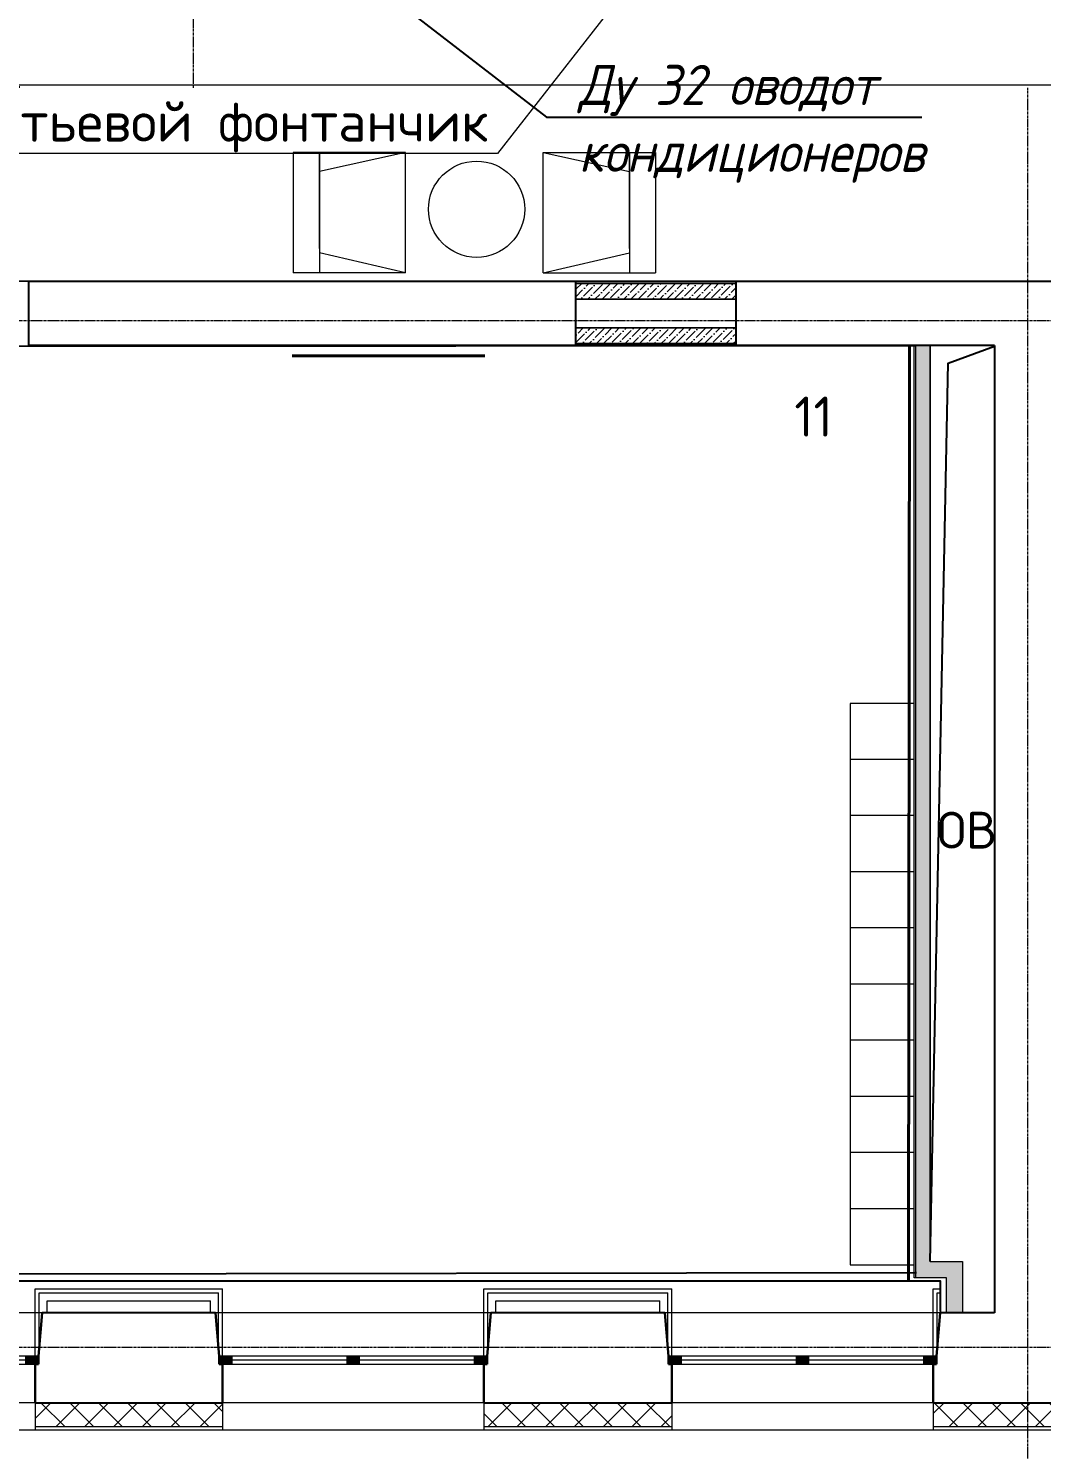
# Model space of a CAD drawing. Header units: millimetres. Extents: x -10178924 to 11692288, y -947381 to 58396.
# Drawn here: x 837752 to 844068, y -922879 to -914020 of the extents above; entities that cross this region are included whole.
import ezdxf
from ezdxf import colors
from ezdxf.entities.mleader import LeaderData, LeaderLine
from ezdxf.math import Vec2, Vec3

# ---------------------------------------------------------------- set-up
doc = ezdxf.new("R2010")
doc.units = ezdxf.units.MM
doc.linetypes.add('ADSK_Штрих_ш3 п1_5', pattern=[4.5, 3, -1.5])
doc.linetypes.add('осевая', pattern=[50.8, 31.75, -6.35, 6.35, -6.35])
for name, color, linetype, lineweight in [('0. Подпись', 194, 'Continuous', 18), ('PDF _Разрезы', 7, 'Continuous', 9), ('Отделка СТЕН', 6, 'Continuous', 13), ('Перегородки пеноблок', 40, 'Continuous', 9), ('Перегородки_ГКЛ', 20, 'Continuous', 9), ('Размеры осевые', 153, 'Continuous', 9), ('Стены.1', 7, 'Continuous', 25), ('ТХ оборудование', 7, 'Continuous', 9)]:
    doc.layers.add(name, color=color, linetype=linetype, lineweight=lineweight)
for name, color, linetype in [('_надписи канализация', 7, 'Continuous'), ('PDF _подоконники с зашивкой', 250, 'Continuous'), ('PDF _Стены краска9010', 7, 'Continuous'), ('ВК_Выноски', 7, 'Continuous'), ('Стены внутр.1', 7, 'Continuous')]:
    doc.layers.add(name, color=color, linetype=linetype)
doc.layers.add('PDF _Отверстия_новые', color=7, linetype='Continuous', true_color=0x535353)
doc.layers.add('PDF _Стены отделка', color=7, linetype='Continuous', true_color=0xb505c2)
doc.styles.add('GOST-2.304_Type-B', font='GOST_Common.ttf')
doc.styles.add('ISOCPEUR', font='isocpeui.ttf', dxfattribs={"width": 0.9})
doc.styles.add('PDF ISOCPEUR', font='isocpeur.ttf')
doc.styles.add('ТЕКСТ', font='arial.ttf', dxfattribs={"height": 200})

# ---------------------------------------------------------------- blocks, each defined once
blk = doc.blocks.new('_None')
blk = doc.blocks.new('A$C03A06CEC')
at = {"layer": 'ТХ оборудование', "color": 252, "lineweight": 9, "true_color": 0x939598}
for p, q in [((350, 400), (350, 0)), ((700, 400), (700, 0)), ((1050, 400), (1050, 0)), ((1400, 400), (1400, 0)), ((1750, 400), (1750, 0)), ((2100, 400), (2100, 0)), ((2450, 400), (2450, 0)), ((2800, 400), (2800, 0)), ((3150, 400), (3150, 0))]:
    blk.add_line(p, q, dxfattribs=at)
blk.add_lwpolyline([(3500, 0), (3500, 400), (0, 400), (0, 0)], close=True, dxfattribs=at)
blk = doc.blocks.new('A$C57230AFD')
at = {"layer": 'ТХ оборудование', "color": 252, "lineweight": 9, "true_color": 0x939598}
for p, q in [((700, 750), (0, 750)), ((0, 0), (0, 750)), ((700, 750), (163.7, 625.8)), ((163.7, 0), (163.7, 750)), ((700, 750), (163.7, 625.8)), ((700, 750), (700, 0)), ((163.7, 598.2), (163.7, 0)), ((700, 0), (163.7, 118.5)), ((700, 0), (0, 0)), ((700, 0), (0, 0))]:
    blk.add_line(p, q, dxfattribs=at)
blk.add_lwpolyline([(700, 750), (700, 0), (163.7, 118.5)], dxfattribs=at)
blk = doc.blocks.new('Двустворчатое Окно 22')
at = {"layer": 'Стены.1', "linetype": 'Continuous', "lineweight": 0}
for points in [[(-835, 0), (-835, -50), (-755, -50), (-755, 0)], [(0, -50), (0, 0), (-40, 0), (-40, -50)], [(0, 0), (0, -50), (40, -50), (40, 0)], [(835, -50), (835, 0), (755, 0), (755, -50)]]:
    blk.add_hatch(color=256, dxfattribs=at).paths.add_polyline_path(points)
at = {"layer": 'Стены.1', "linetype": 'Continuous', "lineweight": 5}
for p, q in [((-858.6, 270), (858.6, 270)), ((-755, 0), (-40, 0)), ((40, 0), (755, 0)), ((-755, -25), (-40, -25)), ((-40, -50), (-755, -50)), ((40, -25), (755, -25)), ((755, -50), (40, -50)), ((-815, -290), (815, -290))]:
    blk.add_line(p, q, dxfattribs=at)
at = {"layer": 'Стены.1', "linetype": 'Continuous', "lineweight": 30}
for p, q in [((-835, 0), (-858.6, 270)), ((835, 0), (858.6, 270)), ((-835, -50), (-835, 0)), ((-835, -50), (-835, 0)), ((835, -50), (835, 0)), ((835, -50), (835, 0)), ((-815, -50), (-835, -50)), ((-815, -50), (-835, -50)), ((-815, -290), (-815, -50)), ((815, -50), (835, -50)), ((815, -50), (835, -50)), ((815, -290), (815, -50))]:
    blk.add_line(p, q, dxfattribs=at)
at = {"layer": 'Стены.1', "linetype": 'Continuous', "lineweight": 20}
for p, q in [((-835, 0), (-755, 0)), ((-755, 0), (-755, -50)), ((-40, -50), (-40, 0)), ((-40, 0), (0, 0)), ((0, 0), (40, 0)), ((40, 0), (40, -50)), ((755, -50), (755, 0)), ((755, 0), (835, 0)), ((-755, -50), (-835, -50)), ((0, -50), (-40, -50)), ((40, -50), (0, -50)), ((835, -50), (755, -50))]:
    blk.add_line(p, q, dxfattribs=at)
blk = doc.blocks.new('A$Cad086cf1')
at = {"layer": 'Отделка СТЕН', "true_color": 0x636466, "transparency": 33554687}
h = blk.add_hatch(dxfattribs=at)
h.set_pattern_fill('ANSI37', color=251, scale=40)
h.set_pattern_definition([(45, (142968.72, -47941.48), (-89.80256, 89.80256), []), (135, (142968.72, -47941.48), (-89.80256, -89.80256), [])])
h.paths.add_polyline_path([(-7386.275, -40477.364), (-7536.275, -40477.364), (-7536.275, -48446.478), (-6006.547, -48446.478), (-6006.547, -48296.478), (-7386.275, -48296.478)])
h.paths.add_polyline_path([(-3197.852, -48296.478), (-4376.547, -48296.478), (-4376.547, -48446.478), (-3197.852, -48446.478)])
h.paths.add_polyline_path([(-414.627, -48296.478), (-1567.852, -48296.478), (-1567.852, -48446.478), (-414.627, -48446.478)])
h.paths.add_polyline_path([(2382.027, -48296.478), (1215.373, -48296.478), (1215.373, -48446.478), (2382.027, -48446.478)])
h.paths.add_polyline_path([(-7386.275, -31868.119), (-151.462, -31868.119), (-151.462, -31718.119), (-7536.275, -31718.119), (-7536.275, -33241.401), (-7386.275, -33241.401)])
h.paths.add_polyline_path([(25266.729, -31249.802), (25116.721, -31249.802), (25121.326, -31717.601), (24909.646, -31718.119), (24909.646, -31868.119), (25272.81, -31867.587)])
h.paths.add_polyline_path([(23279.646, -31718.119), (22121.774, -31718.119), (22121.774, -31868.119), (23279.646, -31868.119)])
h.paths.add_polyline_path([(20491.774, -31718.119), (19316.859, -31718.119), (19316.859, -31868.119), (20491.774, -31868.119)])
h.paths.add_polyline_path([(17713.142, -29916.63), (17168.725, -29916.63), (17168.725, -30066.63), (17563.142, -30066.63), (17563.142, -31868.119), (17886.859, -31868.119), (17886.859, -31718.119), (17713.142, -31718.119)])
h.paths.add_polyline_path([(17168.725, -29916.63), (16213.142, -29916.63), (16213.142, -30066.63), (17168.725, -30066.63)])
h.paths.add_polyline_path([(14198.142, -29916.63), (13168.725, -29916.63), (13168.725, -30066.63), (14198.142, -30066.63)])
h.paths.add_polyline_path([(13168.725, -29916.63), (12691.199, -29916.63), (12691.199, -31718.119), (12503.883, -31718.119), (12503.883, -31868.119), (12841.199, -31868.119), (12841.199, -30066.63), (13168.725, -30066.63)])
h.paths.add_polyline_path([(11073.883, -31718.119), (9888.912, -31718.119), (9888.912, -31868.119), (11073.883, -31868.119)])
h.paths.add_polyline_path([(8258.912, -31718.119), (7097.756, -31718.119), (7097.756, -31868.119), (8258.912, -31868.119)])
h.paths.add_polyline_path([(5467.756, -31718.119), (4303.088, -31718.119), (4303.088, -31868.119), (5465.74, -31868.119)])
h.paths.add_polyline_path([(2673.088, -31718.119), (1478.538, -31718.119), (1478.538, -31868.119), (2673.088, -31868.119)])
h.paths.add_polyline_path([(23941.72, -48296.478), (23603.748, -48296.478), (23603.748, -48446.478), (23941.72, -48446.478)])
h.paths.add_polyline_path([(21973.748, -48296.478), (20808.789, -48296.478), (20808.789, -48446.478), (21973.748, -48446.478)])
h.paths.add_polyline_path([(19178.789, -48296.478), (18008.239, -48296.478), (18008.239, -48446.478), (19178.789, -48446.478)])
h.paths.add_polyline_path([(16378.239, -48296.478), (15216.447, -48296.478), (15216.447, -48446.478), (16378.239, -48446.478)])
h.paths.add_polyline_path([(13586.447, -48296.478), (12422.391, -48296.478), (12422.391, -48446.478), (13586.447, -48446.478)])
h.paths.add_polyline_path([(10792.391, -48296.478), (9611.009, -48296.478), (9611.009, -48446.478), (10792.391, -48446.478)])
h.paths.add_polyline_path([(7981.009, -48296.478), (6809.325, -48296.478), (6809.325, -48446.478), (7981.009, -48446.478)])
h.paths.add_polyline_path([(5179.325, -48296.478), (4012.027, -48296.478), (4012.027, -48446.478), (5179.325, -48446.478)])
at = {"layer": 'Перегородки пеноблок', "true_color": 0x636466, "transparency": 33554687}
h = blk.add_hatch(dxfattribs=at)
h.set_pattern_fill('ANSI36', color=251, scale=10)
h.set_pattern_definition([(45, (-37848.357, 125004.867), (16.83798, 61.739261), [79.375, -15.875, 0, -15.875])])
h.paths.add_polyline_path([(8381.995, -41319.178), (7381.995, -41319.178), (7381.995, -41416.546), (8381.995, -41416.546)])
h = blk.add_hatch(dxfattribs=at)
h.set_pattern_fill('ANSI36', color=251, scale=10)
h.set_pattern_definition([(45, (-37848.357, 124898.504), (16.83798, 61.739261), [79.375, -15.875, 0, -15.875])])
h.paths.add_polyline_path([(8381.995, -41693.778), (7381.995, -41693.778), (7381.995, -41596.411), (8381.995, -41596.411)])
h = blk.add_hatch(dxfattribs=at)
h.set_pattern_fill('ANSI36', color=251, scale=10)
h.set_pattern_definition([(45, (-70653.03, -56667.586), (16.83798, 61.739261), [79.375, -15.875, 0, -15.875])])
h.paths.add_polyline_path([(9592.735, -41706.478), (9502.735, -41706.478), (9502.735, -47516.478), (9692.735, -47516.478), (9692.735, -47736.478), (9792.735, -47736.478), (9792.735, -47416.478), (9592.735, -47416.478)])
at = {"layer": 'PDF _Отверстия_новые', "color": 251, "true_color": 0x636466, "transparency": 33554687}
blk.add_lwpolyline([(9592.735, -47416.478), (9703.135, -41815.699), (9992.735, -41709.865)], dxfattribs=at)
at = {"layer": 'PDF _подоконники с зашивкой', "color": 251, "lineweight": 25, "true_color": 0x636466, "transparency": 33554687}
blk.add_lwpolyline([(1573.725, -47736.478), (1573.725, -47537.139), (9654.631, -47537.139), (9654.631, -47726.478)], dxfattribs=at)
at = {"layer": 'PDF _Разрезы', "color": 251, "lineweight": 9, "true_color": 0x636466, "transparency": 33554687}
blk.add_lwpolyline([(-9446.402, -40081.399), (61916.652, -40081.399)], dxfattribs=at)
at = {"layer": 'PDF _Стены краска9010', "color": 251, "true_color": 0x636466, "transparency": 33554585}
for p, q in [((-411.206, -41306.478), (54327.929, -41287.094)), ((2471.577, -41709.865), (9502.735, -41706.478)), ((9502.735, -41706.478), (9502.735, -41706.478)), ((1573.725, -47496.507), (9507.101, -47484.068)), ((9507.101, -47484.068), (9507.101, -47484.068))]:
    blk.add_line(p, q, dxfattribs=at)
at = {"layer": 'PDF _Стены отделка', "color": 251, "lineweight": 40, "true_color": 0x636466, "transparency": 33554610}
blk.add_line((9457.254, -47532.048), (9462.113, -41706.478), dxfattribs=at)
at = {"layer": 'PDF _Стены отделка', "color": 251, "linetype": 'ADSK_Штрих_ш3 п1_5', "lineweight": 40, "true_color": 0x636466, "transparency": 33554610}
blk.add_line((5614.731, -41769.864), (6814.731, -41769.864), dxfattribs=at)
at = {"layer": 'Отделка СТЕН', "color": 251, "true_color": 0x636466, "transparency": 33554687}
for p, q in [((4012.027, -48296.478), (4012.027, -48466.478)), ((5179.325, -48296.478), (5179.325, -48466.478)), ((6809.325, -48296.478), (6809.325, -48466.478)), ((7981.009, -48296.478), (7981.009, -48466.478)), ((9611.009, -48296.478), (9611.009, -48466.478))]:
    blk.add_line(p, q, dxfattribs=at)
for points in [[(24743.725, -48466.478), (-7556.275, -48466.478), (-7556.275, -31698.119), (12671.199, -31698.119), (12671.199, -29896.63), (14198.142, -29896.63)], [(5179.325, -48446.478), (4012.027, -48446.478)], [(7981.009, -48446.478), (6809.325, -48446.478)], [(10792.391, -48446.478), (9611.009, -48446.478)]]:
    blk.add_lwpolyline(points, dxfattribs=at)
at = {"layer": 'Перегородки пеноблок', "color": 251, "true_color": 0x636466, "transparency": 33554687}
for p, q in [((8381.995, -41306.478), (7381.995, -41306.478)), ((8381.995, -41319.178), (7381.995, -41319.178)), ((8381.995, -41693.778), (7381.995, -41693.778)), ((8381.995, -41706.478), (7381.995, -41706.478))]:
    blk.add_line(p, q, dxfattribs=at)
at = {"layer": 'Перегородки пеноблок', "color": 251, "linetype": 'Continuous', "true_color": 0x636466, "transparency": 33554687}
for p, q in [((9492.735, -47516.478), (9492.735, -41706.478)), ((9592.735, -41706.478), (9592.735, -47336.478)), ((9592.735, -47416.478), (9792.735, -47416.478)), ((9792.735, -47416.478), (9792.735, -47736.478)), ((9692.735, -47516.478), (9492.735, -47516.478)), ((9692.735, -47736.478), (9692.735, -47516.478)), ((9792.735, -47736.478), (9692.735, -47736.478))]:
    blk.add_line(p, q, dxfattribs=at)
at = {"layer": 'Перегородки пеноблок', "color": 251, "true_color": 0x636466, "transparency": 33554687}
for points in [[(7381.995, -41319.178), (8381.995, -41319.178)], [(7381.995, -41416.546), (8381.995, -41416.546), (7381.995, -41416.546)], [(7381.995, -41596.411), (8381.995, -41596.411), (7381.995, -41596.411)], [(7381.995, -41693.778), (8381.995, -41693.778)]]:
    blk.add_lwpolyline(points, dxfattribs=at)
at = {"layer": 'Перегородки пеноблок', "color": 251, "linetype": 'Continuous', "true_color": 0x636466, "transparency": 33554687, "flags": 128}
for points in [[(9502.735, -47516.478), (9502.735, -47516.478), (9502.735, -41706.478)], [(9592.735, -47416.478), (9592.735, -41706.478)]]:
    blk.add_lwpolyline(points, dxfattribs=at)
at = {"layer": 'Перегородки_ГКЛ', "color": 251, "ltscale": 0.1, "true_color": 0x636466, "transparency": 33554687}
for p, q in [((4012.027, -47586.478), (5179.325, -47586.478)), ((4012.027, -48056.478), (4012.027, -47586.478)), ((4037.027, -47611.478), (5154.325, -47611.478)), ((4037.027, -47919.328), (4037.027, -47611.478)), ((4087.027, -47661.478), (5104.325, -47661.478)), ((4087.027, -47736.478), (4087.027, -47661.478)), ((5104.325, -47736.478), (5104.325, -47661.478)), ((5154.325, -47919.328), (5154.325, -47611.478)), ((5179.325, -48056.478), (5179.325, -47586.478)), ((6809.325, -47586.478), (7981.009, -47586.478)), ((6809.325, -48056.478), (6809.325, -47586.478)), ((6834.325, -47611.478), (7956.009, -47611.478)), ((6834.325, -47919.328), (6834.325, -47611.478)), ((6884.325, -47661.478), (7906.009, -47661.478)), ((6884.325, -47736.478), (6884.325, -47661.478)), ((7906.009, -47736.478), (7906.009, -47661.478)), ((7956.009, -47919.328), (7956.009, -47611.478)), ((7981.009, -48056.478), (7981.009, -47586.478)), ((9611.009, -47586.478), (9654.631, -47586.478)), ((9611.009, -48056.478), (9611.009, -47586.478)), ((9636.009, -47611.478), (9654.631, -47611.478)), ((9636.009, -47919.328), (9636.009, -47611.478))]:
    blk.add_line(p, q, dxfattribs=at)
at = {"layer": 'Перегородки_ГКЛ', "color": 251, "true_color": 0x636466, "transparency": 33554687}
for points in [[(7381.995, -41306.478), (8381.995, -41306.478)], [(7381.995, -41706.478), (8381.995, -41706.478)]]:
    blk.add_lwpolyline(points, dxfattribs=at)
at = {"layer": 'Размеры осевые', "color": 251, "linetype": 'осевая', "ltscale": 0.5, "true_color": 0x636466, "transparency": 33554687}
for p, q in [((5000, -40100), (5000, -25800)), ((10200, -52200), (10200, -40100)), ((-9750, -41550), (62308.109, -41550)), ((-9750, -47950), (62308.109, -47950))]:
    blk.add_line(p, q, dxfattribs=at)
at = {"layer": 'Стены внутр.1', "color": 251, "linetype": 'Continuous', "true_color": 0x636466, "transparency": 33554687}
for p, q in [((3971.577, -41306.478), (3971.577, -41706.478)), ((7381.995, -41639.865), (7381.995, -41306.478)), ((8381.995, -41639.865), (8381.995, -41306.478)), ((7381.995, -41706.478), (7381.995, -41636.478)), ((8381.995, -41706.478), (8381.995, -41636.478))]:
    blk.add_line(p, q, dxfattribs=at)
at = {"layer": 'Стены внутр.1', "color": 251, "linetype": 'Continuous', "true_color": 0x636466, "transparency": 33554687, "flags": 128}
for points in [[(10372.735, -41306.478), (3971.577, -41306.478)], [(9992.735, -41706.478), (3971.577, -41706.478)], [(9992.735, -41706.478), (9992.735, -47736.478)], [(4665.916, -47736.478), (4545.914, -47736.478)], [(7163.267, -47736.478), (7063.265, -47736.478)]]:
    blk.add_lwpolyline(points, dxfattribs=at)
at = {"layer": 'Стены.1', "color": 251, "linetype": 'Continuous', "true_color": 0x636466, "transparency": 33554687}
for p, q in [((4032.027, -48006.478), (4055.649, -47736.478)), ((5159.325, -48006.478), (5135.703, -47736.478)), ((6829.325, -48006.478), (6852.947, -47736.478)), ((7961.009, -48006.478), (7937.387, -47736.478)), ((9631.009, -48006.478), (9654.631, -47736.478)), ((4032.027, -48056.478), (4032.027, -48006.478)), ((5159.325, -48056.478), (5159.325, -48006.478)), ((6829.325, -48056.478), (6829.325, -48006.478)), ((7961.009, -48056.478), (7961.009, -48006.478)), ((9631.009, -48056.478), (9631.009, -48006.478)), ((4012.027, -48296.478), (4012.027, -48056.478)), ((4012.027, -48056.478), (4032.027, -48056.478)), ((5179.325, -48056.478), (5159.325, -48056.478)), ((5179.325, -48296.478), (5179.325, -48056.478)), ((6809.325, -48296.478), (6809.325, -48056.478)), ((6809.325, -48056.478), (6829.325, -48056.478)), ((7981.009, -48056.478), (7961.009, -48056.478)), ((7981.009, -48296.478), (7981.009, -48056.478)), ((9611.009, -48296.478), (9611.009, -48056.478)), ((9611.009, -48056.478), (9631.009, -48056.478))]:
    blk.add_line(p, q, dxfattribs=at)
at = {"layer": 'Стены.1', "color": 251, "linetype": 'Continuous', "true_color": 0x636466, "transparency": 33554687, "flags": 128}
for points in [[(4545.914, -47736.478), (4055.649, -47736.478)], [(5135.703, -47736.478), (4665.916, -47736.478)], [(7063.265, -47736.478), (6852.947, -47736.478)], [(7937.387, -47736.478), (7163.267, -47736.478)], [(9992.735, -47736.478), (9654.631, -47736.478)], [(4012.027, -48296.478), (5179.325, -48296.478)], [(6809.325, -48296.478), (7981.009, -48296.478)], [(9611.009, -48296.478), (10792.391, -48296.478)]]:
    blk.add_lwpolyline(points, dxfattribs=at)
at = {"layer": 'ТХ оборудование', "color": 251, "true_color": 0x636466, "transparency": 33554687}
blk.add_circle((6764.195, -40856.278), 300, dxfattribs=at)
at = {"layer": 'Стены.1', "color": 251, "linetype": 'Continuous', "true_color": 0x636466, "transparency": 33554687, "xscale": -1, "zscale": 1000}
for p in [(3197.027, -48006.478), (5994.325, -48006.478), (8796.009, -48006.478)]:
    blk.add_blockref('Двустворчатое Окно 22', p, dxfattribs=at)
at = {"layer": 'ТХ оборудование', "color": 251, "true_color": 0x636466, "transparency": 33554687, "xscale": -1, "rotation": 180}
blk.add_blockref('A$C57230AFD', (5621.152, -40502.609), dxfattribs=at)
at = {"layer": 'ТХ оборудование', "color": 251, "true_color": 0x636466, "transparency": 33554687}
for name, p, rotation in [('A$C57230AFD', (7880.121, -40502.609), 180), ('A$C03A06CEC', (9092.735, -43936.478), 270)]:
    blk.add_blockref(name, p, dxfattribs=dict(at, rotation=rotation))
at = {"layer": '0. Подпись', "color": 251, "lineweight": 5, "ltscale": 0.1, "true_color": 0x636466, "transparency": 33554687, "insert": (9636.218, -44841.388), "char_height": 229.1932, "attachment_point": 7, "style": 'PDF ISOCPEUR'}
blk.add_mtext('ОВ', dxfattribs=at)
at = {"layer": 'ТХ оборудование', "color": 251, "true_color": 0x636466, "transparency": 33554687, "style": 'GOST-2.304_Type-B'}
blk.add_text('11', height=250, dxfattribs=at).set_placement((8745.263, -42273.784))

msp = doc.modelspace()

# ---------------------------------------------------------------- block references
msp.add_blockref('A$Cad086cf1', (833781.5, -874290.7))

# ---------------------------------------------------------------- leaders
at = {"layer": '_надписи канализация', "lineweight": -2}
ml = msp.add_multileader_mtext('Standard', dxfattribs=at)
ml.set_content('\\A1;Приямок{\\Fisocp3|c204; }800{\\fArial|b0|i0|c204|p34;х}800х800(h)\\P{\\fArial|b0|i0|c204|p34;с\\Fisocp3|c204; }насосом дренажным {\\A0; \\H0.91667x;ГНОМ 10-10Г\\A1;\\H1.09091x; \\PN=1,1 кВт \\P (1 раб)\\Fisocp3|c204; \\fISOCPEUR|b0|i0|c204|p34;(закрыть рифленым железом)}', color=256, style='ISOCPEUR')
ml.set_leader_properties(lineweight=13)
ml.set_arrow_properties(name='NONE')
ml.build(insert=Vec2(0, 0))
ml.multileader.update_dxf_attribs({"text_left_attachment_type": 6, "text_right_attachment_type": 6, "dogleg_length": 100, "arrow_head_size": 300, "scale": 100})
ctx = ml.context
ctx.base_point, ctx.scale, ctx.char_height, ctx.arrow_head_size, ctx.landing_gap_size, ctx.plane_origin = Vec3(740434.3, -912667.1), 100, 250, 300, 0.09, Vec3(743281.2, -913662)
ctx.left_attachment, ctx.right_attachment, ctx.text_align_type = 6, 6, 1
notes = []
notes.append((ctx, [(1, (1, 1, 0), (745889.2, -912667.1), (-1, 0), 100, [(1, [(748693.9, -916333.7)], 0, [])])]))
ctx.mtext.insert, ctx.mtext.width, ctx.mtext.alignment, ctx.mtext.flow_direction = Vec3(742864.1, -912342.1), 6781.384, 2, 5
at = {"layer": 'ВК_Выноски'}
ml = msp.add_multileader_mtext('Standard', dxfattribs=at)
ml.set_content('{\\fISOCPEUR|b0|i0|c204|p34;Питьевой фонтанчик}', color=256, style='ТЕКСТ')
ml.set_leader_properties(lineweight=13)
ml.set_arrow_properties(name='NONE')
ml.build(insert=Vec2(0, 0))
ml.multileader.update_dxf_attribs({"text_left_attachment_type": 6, "text_right_attachment_type": 6, "dogleg_length": 100, "arrow_head_size": 250})
ctx = ml.context
ctx.base_point, ctx.char_height, ctx.arrow_head_size, ctx.landing_gap_size, ctx.plane_origin = Vec3(837300.4, -914800.3), 250, 250, 0.09, Vec3(917947.4, -929118.4)
ctx.left_attachment, ctx.right_attachment, ctx.text_align_type = 6, 6, 1
notes.append((ctx, [(1, (1, 1, 0), (840675.6, -914800.3), (-1, 0), 100, [(0, [(842284.5, -912738.7)], 0, [])])]))
ctx.mtext.insert, ctx.mtext.width, ctx.mtext.alignment, ctx.mtext.flow_direction = Vec3(838938, -914475.3), 4530.469, 2, 5
ml = msp.add_multileader_mtext('Standard', dxfattribs=at)
ml.set_content('{\\W0.9;Ду 32 оводот кондиционеров}', color=7, style='ISOCPEUR')
ml.set_leader_properties(color=7, linetype='ByLayer', lineweight=-1)
ml.set_arrow_properties(name='NONE')
ml.build(insert=Vec2(0, 0))
ml.multileader.update_dxf_attribs({"text_left_attachment_type": 6, "text_right_attachment_type": 6, "dogleg_length": 0.36, "arrow_head_size": 300})
ctx = ml.context
ctx.base_point, ctx.char_height, ctx.arrow_head_size, ctx.landing_gap_size, ctx.plane_origin = Vec3(841082.7, -914572), 250, 300, 100, Vec3(850117.1, -939334.6)
ctx.left_attachment, ctx.right_attachment = 6, 6
notes.append((ctx, [(0, (1, 1, 0), (840982.3, -914572), (1, 0), 100.4, [(0, [(839994.9, -913811.8)], 0, [])])]))
ctx.mtext.insert, ctx.mtext.width, ctx.mtext.flow_direction = Vec3(841182.7, -914247), 2117.691, 5
ml = msp.add_multileader_mtext('Standard', dxfattribs=at)
ml.set_content('{\\W0.9;Ст.К1-2  \\P%%C50 }', color=7, style='ISOCPEUR')
ml.set_leader_properties(color=7, linetype='ByLayer', lineweight=-1)
ml.set_arrow_properties(name='NONE')
ml.build(insert=Vec2(0, 0))
ml.multileader.update_dxf_attribs({"text_left_attachment_type": 6, "text_right_attachment_type": 6, "dogleg_length": 0.36, "arrow_head_size": 300})
ctx = ml.context
ctx.base_point, ctx.char_height, ctx.arrow_head_size, ctx.landing_gap_size, ctx.plane_origin = Vec3(836363.3, -914383.6), 250, 300, 100, Vec3(846532.3, -942582.2)
ctx.left_attachment, ctx.right_attachment = 6, 6
notes.append((ctx, [(0, (1, 1, 0), (836262.9, -914383.6), (1, 0), 100.4, [(0, [(835606.8, -916082.8)], 0, [])])]))
ctx.mtext.insert, ctx.mtext.width, ctx.mtext.flow_direction = Vec3(836463.3, -914083.6), 2623.343, 5
for ctx, leaders in notes:
    for number, flags, end, landing, length, lines in leaders:
        leader = LeaderData()
        leader.index, (leader.has_last_leader_line, leader.has_dogleg_vector, leader.attachment_direction) = number, flags
        leader.last_leader_point, leader.dogleg_vector, leader.dogleg_length = Vec3(end), Vec3(landing), length
        for number, points, colour, breaks in lines:
            line = LeaderLine()
            line.index, line.vertices, line.color, line.breaks = number, Vec3.list(points), colors.encode_raw_color(colour), breaks
            leader.lines.append(line)
        ctx.leaders.append(leader)

doc.saveas('drawing.dxf')
